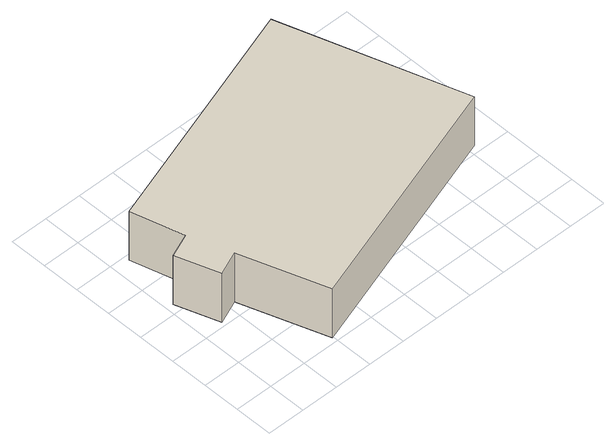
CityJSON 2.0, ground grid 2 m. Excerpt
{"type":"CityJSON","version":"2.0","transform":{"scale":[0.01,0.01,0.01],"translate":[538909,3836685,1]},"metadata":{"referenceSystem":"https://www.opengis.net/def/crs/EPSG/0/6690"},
"CityObjects":{
"building1":{"type":"Building","attributes":{"計測周辺長":48.87,"1/2500図郭":55,"区名":"此花区","町丁目名称":"北港１丁目","街区番号":4,"class":"3001","usage":"452","storeysAboveGround":1,"BuildingDetailAttribute.buildingRoofEdgeArea":134.5,"BuildingDetailAttribute.buildingStructureType":"610","BuildingDetailAttribute.buildingStructureOrgType":"2","BuildingDetailAttribute.detailedUsage":"1610","BuildingDetailAttribute.specifiedBuildingCoverageRate":0.6,"BuildingDetailAttribute.surveyYear":2017,"BuildingTsunamiRiskAttribute.description":"1","BuildingTsunamiRiskAttribute.rank":"2","BuildingTsunamiRiskAttribute.depth":1.26,"BuildingHighTideRiskAttribute.description":"1","BuildingHighTideRiskAttribute.rank":"3","BuildingHighTideRiskAttribute.depth":4.68,"BuildingIDAttribute.prefecture":"27","BuildingIDAttribute.city":"27104"},"geometry":[{"type":"Solid","lod":"1","boundaries":[[[[0,1,2,3,4,5,6,7]],[[6,8,9,7]],[[5,10,8,6]],[[4,11,10,5]],[[3,12,11,4]],[[2,13,12,3]],[[1,14,13,2]],[[0,15,14,1]],[[7,9,15,0]],[[8,10,11,12,13,14,15,9]]]]}]}
},
"vertices":[
[241,476,12],[116,424,12],[39,649,12],[163,700,12],[86,974,12],[1331,1386,12],[1641,439,12],[395,27,12],[1641,439,312],[395,27,312],[1331,1386,312],[86,974,312],[163,700,312],[39,649,312],[116,424,312],[241,476,312]
]}
